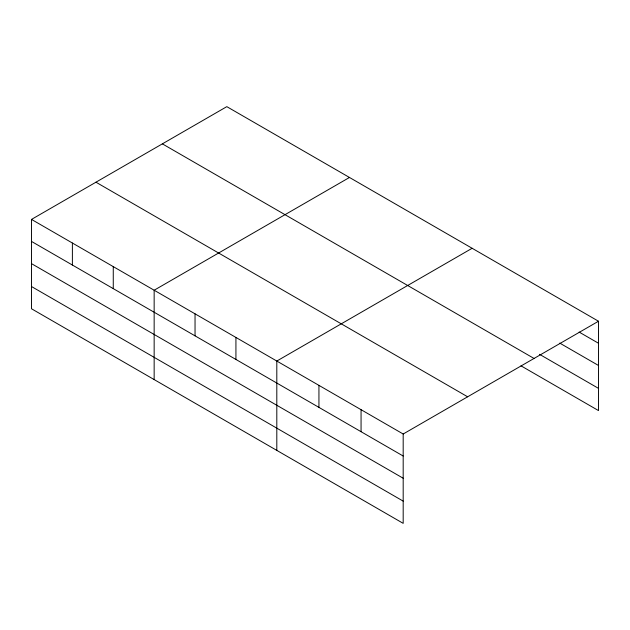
<?xml version="1.0" encoding="UTF-8"?>
<svg xmlns="http://www.w3.org/2000/svg" width="630" height="630" viewBox="0 0 630 630"><rect width="100%" height="100%" fill="white"/><g stroke="black" fill="none" stroke-linecap="round" stroke-linejoin="round"><path stroke-width="0.94" d="M31.5 219.413L403.184 434.007L403.184 523.349L31.5 308.763L31.5 219.413L226.816 106.651L598.5 321.237L598.5 410.587L520.994 365.833M349.477 177.463L154.153 290.233L154.153 379.575M472.13 248.283L276.806 361.045L276.806 450.387M403.184 434.007L598.5 321.237M579.12 332.065L598.5 343.248M559.747 343.098L598.5 365.471M539.524 354.312L598.5 388.363M162.367 143.861L534.043 358.454M95.957 182.204L467.633 396.79M31.5 241.424L403.184 456.018M31.5 263.647L403.184 478.233M31.5 286.54L403.184 501.126M361.061 409.689L361.061 431.692M318.938 385.363L318.938 407.374M235.927 337.444L235.927 359.447M195.04 313.834L195.04 335.845M113.266 266.624L113.266 288.635M72.387 243.023L72.387 265.033"/></g></svg>
